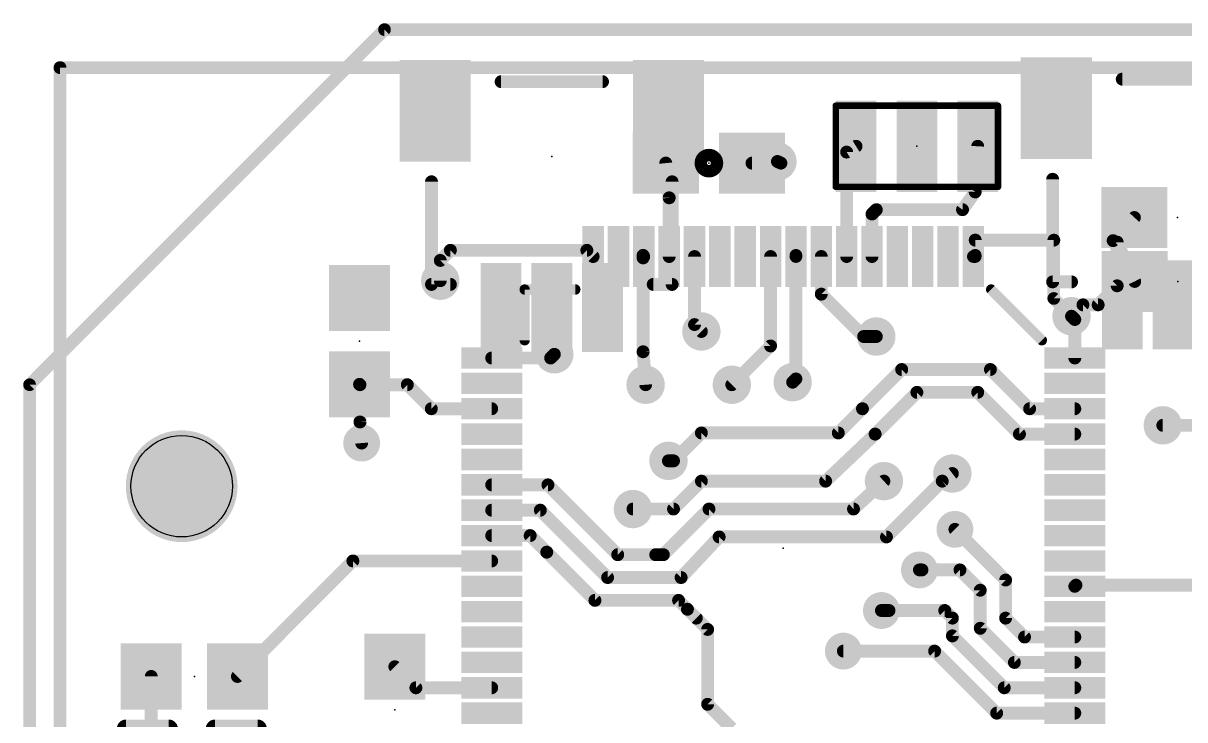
# Model space of a CAD drawing. Extents: x -0.1 to 36.1, y -10.7 to 53.1.
# Drawn here: x -0.13 to 22.78, y 39.4 to 53.13 of the extents above; entities that cross this region are included whole.
import ezdxf

# ---------------------------------------------------------------- set-up
doc = ezdxf.new("R2010")
doc.units = 0
for name, color, linetype in [('1', 12, 'CONTINUOUS'), ('18', 110, 'CONTINUOUS'), ('20', 53, 'CONTINUOUS'), ('21', 253, 'CONTINUOUS'), ('22', 253, 'CONTINUOUS'), ('23', 53, 'CONTINUOUS'), ('24', 53, 'CONTINUOUS'), ('29', 253, 'CONTINUOUS'), ('30', 253, 'CONTINUOUS')]:
    doc.layers.add(name, color=color, linetype=linetype)

# ---------------------------------------------------------------- blocks, each defined once
blk = doc.blocks.new('RECT')
blk.add_solid([(-0.5, -0.5), (0.5, -0.5), (-0.5, 0.5), (0.5, 0.5)])
blk = doc.blocks.new('RECT192512X192512R30')
at = {"const_width": 0.1805}
blk.add_lwpolyline([(0.5114, -0.4211), (0.5114, 0.4211, 0.4142), (0.4211, 0.5114), (-0.4211, 0.5114, 0.4142), (-0.5114, 0.4211), (-0.5114, -0.4211, 0.4142), (-0.4211, -0.5114), (0.4211, -0.5114, 0.4142)], format="xyb", close=True, dxfattribs=at)
blk.add_solid([(-0.4465, -0.4465), (0.4465, -0.4465), (-0.4465, 0.4465), (0.4465, 0.4465)])
blk = doc.blocks.new('ROUNDV')
at = {"const_width": 0.5}
blk.add_lwpolyline([(0, -0.25, 1), (0, 0.25, 1), (0, -0.25)], format="xyb", dxfattribs=at)

msp = doc.modelspace()

# ---------------------------------------------------------------- linework, layer by layer
at = {"layer": '1'}
for points, const_width in [([(0.6, 52.25), (0.6, 17.2)], 0.254), ([(35.3, 52.25), (0.6, 52.25)], 0.254), ([(16.1144, 50.5856), (16.3, 50.7)], 0.254), ([(16.1144, 48.5268), (16.1144, 50.5856)], 0.254), ([(18.65, 49.8), (18.7, 50.7)], 0.254), ([(12.6144, 49.6844), (12.548, 50.368)], 0.254), ([(14.248, 50.368), (14.818, 50.368)], 0.254), ([(14.818, 50.368), (14.75, 50.4)], 0.254), ([(12.6144, 48.5268), (12.6144, 49.6844)], 0.254), ([(18.4, 49.45), (18.65, 49.8)], 0.254), ([(16.6144, 49.3644), (16.7, 49.45)], 0.254), ([(16.6144, 48.5268), (16.6144, 49.3644)], 0.254), ([(16.7, 49.45), (18.4, 49.45)], 0.254), ([(21.79, 49.296), (21.37, 48.84)], 0.254), ([(20.2, 48.85), (18.65, 48.85)], 0.254), ([(18.65, 48.85), (18.65, 48.55)], 0.254), ([(20.2, 48.85), (20.2, 47.7)], 0.25), ([(21.37, 48.84), (21.796, 48.036)], 0.254), ([(21.45, 47.95), (21.45, 48.81)], 0.254), ([(21.45, 48.81), (21.796, 48.036)], 0.254), ([(8.1, 48.45), (8.3, 48.65)], 0.254), ([(8.1, 48.05), (8.1, 48.45)], 0.254), ([(8.3, 48.65), (10.9912, 48.65)], 0.254), ([(10.9912, 48.65), (11.1144, 48.5268)], 0.254), ([(12.1, 48.55), (12.1, 48.5)], 0.254), ([(12.1, 48.5), (12.1, 46.65)], 0.254), ([(12.1144, 48.5268), (12.1, 48.5268)], 0.25), ([(12.1, 48.5268), (12.1, 48.5)], 0.25), ([(13.1144, 47.1856), (13.1144, 48.5268)], 0.254), ([(14.6144, 46.7644), (14.6144, 48.5268)], 0.254), ([(15.1144, 46.1144), (15.1144, 48.5268)], 0.254), ([(15.1144, 48.55), (15.1144, 48.5268)], 0.25), ([(15.6144, 48.5268), (15.6144, 47.7856)], 0.254), ([(18.6144, 48.5268), (18.65, 48.5268)], 0.25), ([(18.65, 48.5268), (18.65, 48.55)], 0.25), ([(16.45, 46.95), (15.6144, 47.7856)], 0.254), ([(21.075, 47.575), (21.45, 47.95)], 0.254), ([(20.2, 47.7), (20.55, 47.35)], 0.25), ([(20.775, 47.575), (20.55, 47.35)], 0.254), ([(20.775, 47.575), (21.075, 47.575)], 0.254), ([(20.6144, 47.2856), (20.55, 47.35)], 0.254), ([(13.25, 47.05), (13.1144, 47.1856)], 0.254), ([(20.6144, 46.5268), (20.6144, 47.2856)], 0.254), ([(16.7, 46.95), (16.45, 46.95)], 0.254), ([(12.1, 46.65), (12.15, 46)], 0.254), ([(13.85, 46), (14.6144, 46.7644)], 0.254), ([(9.1144, 46.5268), (10.2768, 46.5268)], 0.254), ([(10.2768, 46.5268), (10.35, 46.6)], 0.254), ([(17.2, 46.3), (16.4268, 45.5268)], 0.254), ([(18.95, 46.3), (17.2, 46.3)], 0.254), ([(19.7232, 45.5268), (18.95, 46.3)], 0.254), ([(6.516, 46), (6.508, 46.008)], 0.254), ([(7.45, 46), (6.516, 46)], 0.254), ([(6.516, 46), (6.516, 45.266)], 0.254), ([(7.9232, 45.5268), (7.45, 46)], 0.254), ([(15.05, 46.05), (15.1144, 46.1144)], 0.254), ([(17.5, 45.85), (16.6768, 45.0268)], 0.254), ([(18.7, 45.85), (17.5, 45.85)], 0.254), ([(19.5232, 45.0268), (18.7, 45.85)], 0.254), ([(9.1144, 45.5268), (7.9232, 45.5268)], 0.254), ([(15.95, 45.05), (16.4268, 45.5268)], 0.254), ([(20.6144, 45.5268), (19.7232, 45.5268)], 0.254), ([(6.516, 45.266), (6.55, 44.85)], 0.254), ([(12.7, 44.5), (13.25, 45.05)], 0.254), ([(13.25, 45.05), (15.95, 45.05)], 0.254), ([(16.6768, 45.0268), (15.7, 44.1)], 0.254), ([(20.6144, 45.0268), (19.5232, 45.0268)], 0.254), ([(22.35, 45.2), (23.55, 45.2)], 0.254), ([(12.6, 44.5), (12.7, 44.5)], 0.254), ([(12.7, 43.55), (13.25, 44.1)], 0.254), ([(15.7, 44.1), (13.25, 44.1)], 0.254), ([(16.25, 43.55), (16.85, 44.1)], 0.254), ([(16.9, 43), (18, 44.1)], 0.254), ([(18, 44.1), (18.2, 44.25)], 0.254), ([(9.1144, 44.0268), (10.2232, 44.0268)], 0.254), ([(10.2232, 44.0268), (11.6, 42.65)], 0.254), ([(9.1144, 43.5268), (10.0732, 43.5268)], 0.254), ([(10.0732, 43.5268), (11.4, 42.2)], 0.254), ([(11.9, 43.55), (12.7, 43.55)], 0.254), ([(12.5, 42.65), (13.4, 43.55)], 0.254), ([(13.4, 43.55), (16.25, 43.55)], 0.254), ([(9.1144, 43.0268), (9.8732, 43.0268)], 0.254), ([(9.8732, 43.0268), (10.2, 42.7)], 0.254), ([(12.85, 42.2), (13.6, 43)], 0.254), ([(13.6, 43), (16.9, 43)], 0.254), ([(19.25, 42.15), (18.25, 43.15)], 0.254), ([(6.3768, 42.5268), (4.1, 40.25)], 0.254), ([(9.1144, 42.5268), (6.3768, 42.5268)], 0.254), ([(10.2, 42.7), (11.15, 41.75)], 0.254), ([(11.6, 42.65), (12.35, 42.65)], 0.254), ([(12.35, 42.65), (12.5, 42.65)], 0.254), ([(17.6, 42.35), (17.55, 42.35)], 0.254), ([(18.35, 42.35), (17.6, 42.35)], 0.254), ([(18.75, 41.95), (18.35, 42.35)], 0.254), ([(11.4, 42.2), (12.85, 42.2)], 0.254), ([(19.25, 41.4), (19.25, 42.15)], 0.254), ([(20.6376, 42.05), (20.6144, 42.0268)], 0.254), ([(23.7, 42.05), (20.6376, 42.05)], 0.254), ([(18.75, 41.2), (18.75, 41.95)], 0.254), ([(11.15, 41.75), (12.8, 41.75)], 0.254), ([(12.8, 41.75), (12.975, 41.575)], 0.254), ([(12.975, 41.575), (13.15, 41.4)], 0.254), ([(13.3729, 41.1771), (12.975, 41.575)], 0.254), ([(16.95, 41.55), (16.8, 41.55)], 0.254), ([(18.05, 41.55), (16.95, 41.55)], 0.254), ([(18.2, 41.4), (18.05, 41.55)], 0.254), ([(18.2, 41.05), (18.2, 41.4)], 0.254), ([(19.6232, 41.0268), (19.25, 41.4)], 0.254), ([(13.3729, 39.7018), (13.3729, 41.1771)], 0.254), ([(19.4232, 40.5268), (18.75, 41.2)], 0.254), ([(19.2232, 40.0268), (18.2, 41.05)], 0.254), ([(20.6144, 41.0268), (19.6232, 41.0268)], 0.254), ([(17.85, 40.75), (16.05, 40.75)], 0.254), ([(19.0732, 39.5268), (17.85, 40.75)], 0.254), ([(7.6192, 40.0268), (7.204, 40.442)], 0.254), ([(20.6144, 40.5268), (19.4232, 40.5268)], 0.254), ([(2.4, 40.25), (2.4, 38.877)], 0.254), ([(9.1144, 40.0268), (7.6192, 40.0268)], 0.254), ([(20.6144, 40.0268), (19.2232, 40.0268)], 0.254), ([(13.85, 39.2247), (13.3729, 39.7018)], 0.254), ([(20.6144, 39.5268), (19.0732, 39.5268)], 0.254)]:
    msp.add_lwpolyline(points, dxfattribs=dict(at, const_width=const_width))
for points, const_width in [([(0.6635, 52.25, 1), (0.5365, 52.25)], 0.127), ([(0.6, 52.3135, 1), (0.6, 52.1865)], 0.127), ([(16.1779, 50.5856, 1), (16.0509, 50.5856)], 0.127), ([(16.0811, 50.6397, 1), (16.1477, 50.5315)], 0.127), ([(16.3333, 50.6459, 1), (16.2667, 50.7541)], 0.127), ([(18.7634, 50.6965, 1), (18.6366, 50.7035)], 0.127), ([(12.6112, 50.3741, 1), (12.4848, 50.3619)], 0.127), ([(14.248, 50.4315, 1), (14.248, 50.3045)], 0.127), ([(14.777, 50.4575, 1), (14.723, 50.3425)], 0.127), ([(14.791, 50.3105, 1), (14.845, 50.4255)], 0.127), ([(14.818, 50.3045, 1), (14.818, 50.4315)], 0.127), ([(12.6779, 49.6844, 1), (12.5509, 49.6844)], 0.127), ([(12.5512, 49.6783, 1), (12.6776, 49.6905)], 0.127), ([(18.5866, 49.8035, 1), (18.7134, 49.7965)], 0.127), ([(18.7017, 49.7631, 1), (18.5983, 49.8369)], 0.127), ([(16.6779, 49.3644, 1), (16.5509, 49.3644)], 0.127), ([(16.7, 49.5135, 1), (16.7, 49.3865)], 0.127), ([(16.7449, 49.4051, 1), (16.6551, 49.4949)], 0.127), ([(18.3483, 49.4869, 1), (18.4517, 49.4131)], 0.127), ([(18.4, 49.3865, 1), (18.4, 49.5135)], 0.127), ([(16.5695, 49.4093, 1), (16.6593, 49.3195)], 0.127), ([(21.8367, 49.253, 1), (21.7433, 49.339)], 0.127), ([(18.65, 48.9135, 1), (18.65, 48.7865)], 0.127), ([(18.7135, 48.85, 1), (18.5865, 48.85)], 0.127), ([(20.2625, 48.85, 1), (20.1375, 48.85)], 0.125), ([(20.2, 48.7865, 1), (20.2, 48.9135)], 0.127), ([(21.4261, 48.8697, 1), (21.3139, 48.8103)], 0.127), ([(21.3233, 48.883, 1), (21.4167, 48.797)], 0.127), ([(21.5135, 48.81, 1), (21.3865, 48.81)], 0.127), ([(21.508, 48.8359, 1), (21.392, 48.7841)], 0.127), ([(8.1635, 48.45, 1), (8.0365, 48.45)], 0.127), ([(8.3, 48.7135, 1), (8.3, 48.5865)], 0.127), ([(8.3449, 48.6051, 1), (8.2551, 48.6949)], 0.127), ([(11.0361, 48.6949, 1), (10.9463, 48.6051)], 0.127), ([(10.9912, 48.5865, 1), (10.9912, 48.7135)], 0.127), ([(11.0695, 48.4819, 1), (11.1593, 48.5717)], 0.127), ([(12.1635, 48.55, 1), (12.0365, 48.55)], 0.127), ([(12.1635, 48.5, 1), (12.0365, 48.5)], 0.127), ([(12.1, 48.5893, 1), (12.1, 48.4643)], 0.125), ([(12.1625, 48.5268, 1), (12.0375, 48.5268)], 0.125), ([(12.1144, 48.4643, 1), (12.1144, 48.5893)], 0.125), ([(12.5509, 48.5268, 1), (12.6779, 48.5268)], 0.127), ([(13.1779, 48.5268, 1), (13.0509, 48.5268)], 0.127), ([(14.6779, 48.5268, 1), (14.5509, 48.5268)], 0.127), ([(15.1779, 48.5268, 1), (15.0509, 48.5268)], 0.127), ([(15.1769, 48.55, 1), (15.0519, 48.55)], 0.125), ([(15.0519, 48.5268, 1), (15.1769, 48.5268)], 0.125), ([(15.6779, 48.5268, 1), (15.5509, 48.5268)], 0.127), ([(16.0509, 48.5268, 1), (16.1779, 48.5268)], 0.127), ([(16.5509, 48.5268, 1), (16.6779, 48.5268)], 0.127), ([(18.6144, 48.5893, 1), (18.6144, 48.4643)], 0.125), ([(18.5865, 48.55, 1), (18.7135, 48.55)], 0.127), ([(18.7125, 48.55, 1), (18.5875, 48.55)], 0.125), ([(18.5875, 48.5268, 1), (18.7125, 48.5268)], 0.125), ([(18.65, 48.4643, 1), (18.65, 48.5893)], 0.125), ([(8.0551, 48.4949, 1), (8.1449, 48.4051)], 0.127), ([(12.0365, 48.5, 1), (12.1635, 48.5)], 0.127), ([(12.0375, 48.5, 1), (12.1625, 48.5)], 0.125), ([(8.0365, 48.05, 1), (8.1635, 48.05)], 0.127), ([(21.738, 48.0101, 1), (21.854, 48.0619)], 0.127), ([(21.7399, 48.0063, 1), (21.8521, 48.0657)], 0.127), ([(15.6593, 47.8305, 1), (15.5695, 47.7407)], 0.127), ([(21.3865, 47.95, 1), (21.5135, 47.95)], 0.127), ([(21.4949, 47.9051, 1), (21.4051, 47.9949)], 0.127), ([(15.5509, 47.7856, 1), (15.6779, 47.7856)], 0.127), ([(20.2442, 47.7442, 1), (20.1558, 47.6558)], 0.125), ([(20.1375, 47.7, 1), (20.2625, 47.7)], 0.125), ([(20.775, 47.6385, 1), (20.775, 47.5115)], 0.127), ([(20.8199, 47.5301, 1), (20.7301, 47.6199)], 0.127), ([(21.0301, 47.6199, 1), (21.1199, 47.5301)], 0.127), ([(21.075, 47.5115, 1), (21.075, 47.6385)], 0.127), ([(20.5949, 47.3949, 1), (20.5051, 47.3051)], 0.127), ([(20.5051, 47.3949, 1), (20.5949, 47.3051)], 0.127), ([(20.5058, 47.3058, 1), (20.5942, 47.3942)], 0.125), ([(13.1593, 47.2305, 1), (13.0695, 47.1407)], 0.127), ([(13.0509, 47.1856, 1), (13.1779, 47.1856)], 0.127), ([(20.6779, 47.2856, 1), (20.5509, 47.2856)], 0.127), ([(20.5695, 47.2407, 1), (20.6593, 47.3305)], 0.127), ([(13.2051, 47.0051, 1), (13.2949, 47.0949)], 0.127), ([(16.45, 47.0135, 1), (16.45, 46.8865)], 0.127), ([(16.4051, 46.9051, 1), (16.4949, 46.9949)], 0.127), ([(16.7, 46.8865, 1), (16.7, 47.0135)], 0.127), ([(12.1633, 46.6549, 1), (12.0367, 46.6451)], 0.127), ([(14.5509, 46.7644, 1), (14.6779, 46.7644)], 0.127), ([(14.6593, 46.7195, 1), (14.5695, 46.8093)], 0.127), ([(9.1144, 46.5903, 1), (9.1144, 46.4633)], 0.127), ([(10.2319, 46.5717, 1), (10.3217, 46.4819)], 0.127), ([(10.2768, 46.4633, 1), (10.2768, 46.5903)], 0.127), ([(10.3949, 46.5551, 1), (10.3051, 46.6449)], 0.127), ([(12.0365, 46.65, 1), (12.1635, 46.65)], 0.127), ([(20.5509, 46.5268, 1), (20.6779, 46.5268)], 0.127), ([(17.2, 46.3635, 1), (17.2, 46.2365)], 0.127), ([(17.2449, 46.2551, 1), (17.1551, 46.3449)], 0.127), ([(18.9949, 46.3449, 1), (18.9051, 46.2551)], 0.127), ([(18.95, 46.2365, 1), (18.95, 46.3635)], 0.127), ([(6.5529, 46.0529, 1), (6.4631, 45.9631)], 0.127), ([(6.516, 46.0635, 1), (6.516, 45.9365)], 0.127), ([(6.5795, 46, 1), (6.4525, 46)], 0.127), ([(6.4711, 45.9551, 1), (6.5609, 46.0449)], 0.127), ([(7.4949, 46.0449, 1), (7.4051, 45.9551)], 0.127), ([(7.45, 45.9365, 1), (7.45, 46.0635)], 0.127), ([(12.0867, 45.9951, 1), (12.2133, 46.0049)], 0.127), ([(13.8051, 46.0449, 1), (13.8949, 45.9551)], 0.127), ([(15.0051, 46.0949, 1), (15.0949, 46.0051)], 0.127), ([(15.0509, 46.1144, 1), (15.1779, 46.1144)], 0.127), ([(15.1593, 46.0695, 1), (15.0695, 46.1593)], 0.127), ([(17.5, 45.9135, 1), (17.5, 45.7865)], 0.127), ([(17.5449, 45.8051, 1), (17.4551, 45.8949)], 0.127), ([(18.7449, 45.8949, 1), (18.6551, 45.8051)], 0.127), ([(18.7, 45.7865, 1), (18.7, 45.9135)], 0.127), ([(7.9232, 45.5903, 1), (7.9232, 45.4633)], 0.127), ([(7.8783, 45.4819, 1), (7.9681, 45.5717)], 0.127), ([(9.1144, 45.4633, 1), (9.1144, 45.5903)], 0.127), ([(16.3819, 45.5717, 1), (16.4717, 45.4819)], 0.127), ([(16.4717, 45.4819, 1), (16.3819, 45.5717)], 0.127), ([(19.7232, 45.5903, 1), (19.7232, 45.4633)], 0.127), ([(19.6783, 45.4819, 1), (19.7681, 45.5717)], 0.127), ([(20.6144, 45.4633, 1), (20.6144, 45.5903)], 0.127), ([(6.5793, 45.2712, 1), (6.4527, 45.2608)], 0.127), ([(6.4525, 45.266, 1), (6.5795, 45.266)], 0.127), ([(13.25, 45.1135, 1), (13.25, 44.9865)], 0.127), ([(13.2949, 45.0051, 1), (13.2051, 45.0949)], 0.127), ([(15.9051, 45.0949, 1), (15.9949, 45.0051)], 0.127), ([(15.95, 44.9865, 1), (15.95, 45.1135)], 0.127), ([(16.6319, 45.0717, 1), (16.7217, 44.9819)], 0.127), ([(16.7205, 44.9807, 1), (16.6331, 45.0729)], 0.127), ([(19.5232, 45.0903, 1), (19.5232, 44.9633)], 0.127), ([(19.4783, 44.9819, 1), (19.5681, 45.0717)], 0.127), ([(20.6144, 44.9633, 1), (20.6144, 45.0903)], 0.127), ([(22.35, 45.2635, 1), (22.35, 45.1365)], 0.127), ([(6.4867, 44.8448, 1), (6.6133, 44.8552)], 0.127), ([(12.6, 44.5635, 1), (12.6, 44.4365)], 0.127), ([(12.6551, 44.5449, 1), (12.7449, 44.4551)], 0.127), ([(12.7, 44.4365, 1), (12.7, 44.5635)], 0.127), ([(13.25, 44.1635, 1), (13.25, 44.0365)], 0.127), ([(13.2949, 44.0551, 1), (13.2051, 44.1449)], 0.127), ([(15.7, 44.0365, 1), (15.7, 44.1635)], 0.127), ([(16.8929, 44.0532, 1), (16.8071, 44.1468)], 0.127), ([(17.9619, 44.1508, 1), (18.0381, 44.0492)], 0.127), ([(18.0449, 44.0551, 1), (17.9551, 44.1449)], 0.127), ([(18.2381, 44.1992, 1), (18.1619, 44.3008)], 0.127), ([(9.1144, 44.0903, 1), (9.1144, 43.9633)], 0.127), ([(10.2681, 44.0717, 1), (10.1783, 43.9819)], 0.127), ([(10.2232, 43.9633, 1), (10.2232, 44.0903)], 0.127), ([(15.6563, 44.1461, 1), (15.7437, 44.0539)], 0.127), ([(9.1144, 43.5903, 1), (9.1144, 43.4633)], 0.127), ([(10.1181, 43.5717, 1), (10.0283, 43.4819)], 0.127), ([(10.0732, 43.4633, 1), (10.0732, 43.5903)], 0.127), ([(11.9, 43.6135, 1), (11.9, 43.4865)], 0.127), ([(12.6551, 43.5949, 1), (12.7449, 43.5051)], 0.127), ([(12.7, 43.4865, 1), (12.7, 43.6135)], 0.127), ([(13.4, 43.6135, 1), (13.4, 43.4865)], 0.127), ([(13.4449, 43.5051, 1), (13.3551, 43.5949)], 0.127), ([(16.2071, 43.5968, 1), (16.2929, 43.5032)], 0.127), ([(16.25, 43.4865, 1), (16.25, 43.6135)], 0.127), ([(9.1144, 43.0903, 1), (9.1144, 42.9633)], 0.127), ([(9.9181, 43.0717, 1), (9.8283, 42.9819)], 0.127), ([(9.8732, 42.9633, 1), (9.8732, 43.0903)], 0.127), ([(13.6, 43.0635, 1), (13.6, 42.9365)], 0.127), ([(13.6463, 42.9566, 1), (13.5537, 43.0434)], 0.127), ([(16.8551, 43.0449, 1), (16.9449, 42.9551)], 0.127), ([(16.9, 42.9365, 1), (16.9, 43.0635)], 0.127), ([(18.2949, 43.1949, 1), (18.2051, 43.1051)], 0.127), ([(6.3768, 42.5903, 1), (6.3768, 42.4633)], 0.127), ([(6.4217, 42.4819, 1), (6.3319, 42.5717)], 0.127), ([(9.1144, 42.4633, 1), (9.1144, 42.5903)], 0.127), ([(10.2449, 42.7449, 1), (10.1551, 42.6551)], 0.127), ([(10.1551, 42.6551, 1), (10.2449, 42.7449)], 0.127), ([(11.6, 42.7135, 1), (11.6, 42.5865)], 0.127), ([(11.5551, 42.6051, 1), (11.6449, 42.6949)], 0.127), ([(12.35, 42.7135, 1), (12.35, 42.5865)], 0.127), ([(12.35, 42.5865, 1), (12.35, 42.7135)], 0.127), ([(12.4551, 42.6949, 1), (12.5449, 42.6051)], 0.127), ([(12.5, 42.5865, 1), (12.5, 42.7135)], 0.127), ([(17.55, 42.4135, 1), (17.55, 42.2865)], 0.127), ([(17.6, 42.4135, 1), (17.6, 42.2865)], 0.127), ([(17.6, 42.2865, 1), (17.6, 42.4135)], 0.127), ([(18.3949, 42.3949, 1), (18.3051, 42.3051)], 0.127), ([(18.35, 42.2865, 1), (18.35, 42.4135)], 0.127), ([(11.4, 42.2635, 1), (11.4, 42.1365)], 0.127), ([(11.3551, 42.1551, 1), (11.4449, 42.2449)], 0.127), ([(12.8037, 42.2434, 1), (12.8963, 42.1566)], 0.127), ([(12.85, 42.1365, 1), (12.85, 42.2635)], 0.127), ([(19.3135, 42.15, 1), (19.1865, 42.15)], 0.127), ([(19.2051, 42.1051, 1), (19.2949, 42.1949)], 0.127), ([(20.6376, 42.1135, 1), (20.6376, 41.9865)], 0.127), ([(20.6825, 42.0051, 1), (20.5927, 42.0949)], 0.127), ([(18.8135, 41.95, 1), (18.6865, 41.95)], 0.127), ([(18.7051, 41.9051, 1), (18.7949, 41.9949)], 0.127), ([(20.5695, 42.0717, 1), (20.6593, 41.9819)], 0.127), ([(11.15, 41.8135, 1), (11.15, 41.6865)], 0.127), ([(11.1051, 41.7051, 1), (11.1949, 41.7949)], 0.127), ([(12.8449, 41.7949, 1), (12.7551, 41.7051)], 0.127), ([(12.8, 41.6865, 1), (12.8, 41.8135)], 0.127), ([(13.0199, 41.6199, 1), (12.9301, 41.5301)], 0.127), ([(13.0199, 41.6199, 1), (12.9301, 41.5301)], 0.127), ([(12.9301, 41.5301, 1), (13.0199, 41.6199)], 0.127), ([(13.1051, 41.3551, 1), (13.1949, 41.4449)], 0.127), ([(16.8, 41.6135, 1), (16.8, 41.4865)], 0.127), ([(16.95, 41.6135, 1), (16.95, 41.4865)], 0.127), ([(16.95, 41.4865, 1), (16.95, 41.6135)], 0.127), ([(18.0949, 41.5949, 1), (18.0051, 41.5051)], 0.127), ([(18.05, 41.4865, 1), (18.05, 41.6135)], 0.127), ([(18.2635, 41.4, 1), (18.1365, 41.4)], 0.127), ([(18.1551, 41.3551, 1), (18.2449, 41.4449)], 0.127), ([(19.2949, 41.4449, 1), (19.2051, 41.3551)], 0.127), ([(13.4364, 41.1771, 1), (13.3094, 41.1771)], 0.127), ([(13.328, 41.1322, 1), (13.4178, 41.222)], 0.127), ([(18.7949, 41.2449, 1), (18.7051, 41.1551)], 0.127), ([(18.6865, 41.2, 1), (18.8135, 41.2)], 0.127), ([(19.1865, 41.4, 1), (19.3135, 41.4)], 0.127), ([(18.2449, 41.0949, 1), (18.1551, 41.0051)], 0.127), ([(18.1365, 41.05, 1), (18.2635, 41.05)], 0.127), ([(19.6232, 41.0903, 1), (19.6232, 40.9633)], 0.127), ([(19.5783, 40.9819, 1), (19.6681, 41.0717)], 0.127), ([(20.6144, 40.9633, 1), (20.6144, 41.0903)], 0.127), ([(16.05, 40.8135, 1), (16.05, 40.6865)], 0.127), ([(17.8949, 40.7949, 1), (17.8051, 40.7051)], 0.127), ([(17.85, 40.6865, 1), (17.85, 40.8135)], 0.127), ([(7.2489, 40.4869, 1), (7.1591, 40.3971)], 0.127), ([(19.4232, 40.5903, 1), (19.4232, 40.4633)], 0.127), ([(19.3783, 40.4819, 1), (19.4681, 40.5717)], 0.127), ([(20.6144, 40.4633, 1), (20.6144, 40.5903)], 0.127), ([(2.4635, 40.25, 1), (2.3365, 40.25)], 0.127), ([(4.0551, 40.2949, 1), (4.1449, 40.2051)], 0.127), ([(7.6192, 40.0903, 1), (7.6192, 39.9633)], 0.127), ([(7.5743, 39.9819, 1), (7.6641, 40.0717)], 0.127), ([(9.1144, 39.9633, 1), (9.1144, 40.0903)], 0.127), ([(19.2232, 40.0903, 1), (19.2232, 39.9633)], 0.127), ([(19.1783, 39.9819, 1), (19.2681, 40.0717)], 0.127), ([(20.6144, 39.9633, 1), (20.6144, 40.0903)], 0.127), ([(13.4178, 39.7467, 1), (13.328, 39.6569)], 0.127), ([(13.3094, 39.7018, 1), (13.4364, 39.7018)], 0.127), ([(19.0732, 39.5903, 1), (19.0732, 39.4633)], 0.127), ([(19.0283, 39.4819, 1), (19.1181, 39.5717)], 0.127), ([(20.6144, 39.4633, 1), (20.6144, 39.5903)], 0.127)]:
    msp.add_lwpolyline(points, format="xyb", dxfattribs=dict(at, const_width=const_width))
at = {"layer": '20', "const_width": 0.25}
for points in [[(0, 46), (7, 53)], [(7, 53), (29, 53)], [(0, -4), (0, 46)]]:
    msp.add_lwpolyline(points, dxfattribs=at)
at = {"layer": '20', "const_width": 0.125}
for points in [[(7, 53.0625, 1), (7, 52.9375)], [(7.0442, 52.9558, 1), (6.9558, 53.0442)], [(0.0625, 46, 1), (-0.0625, 46)], [(-0.0442, 46.0442, 1), (0.0442, 45.9558)]]:
    msp.add_lwpolyline(points, format="xyb", dxfattribs=at)
at = {"layer": '20'}
msp.add_circle((3, 44), 1, dxfattribs=at)
at = {"layer": '21'}
for points, const_width in [([(15.9318, 51.5, 1), (15.8682, 51.5)], 0.0635), ([(15.9, 51.5318, 1), (15.9, 51.4682)], 0.0635), ([(19.1318, 51.5, 1), (19.0683, 51.5)], 0.0635), ([(19.1, 51.4682, 1), (19.1, 51.5318)], 0.0635), ([(13.398, 50.1495, 1), (13.398, 50.5865, 1), (13.398, 50.1495)], 0.127), ([(13.398, 50.241, 1), (13.398, 50.495, 1), (13.398, 50.241)], 0.127), ([(13.398, 50.3426, 1), (13.398, 50.3934, 1), (13.398, 50.3426)], 0.127), ([(15.9, 49.9318, 1), (15.9, 49.8683)], 0.0635), ([(19.1, 49.8683, 1), (19.1, 49.9318)], 0.0635), ([(15.8682, 49.9, 1), (15.9318, 49.9)], 0.0635), ([(19.0683, 49.9, 1), (19.1318, 49.9)], 0.0635), ([(9.7644, 47.9276, 1), (9.7644, 47.826)], 0.1016), ([(9.8152, 47.8768, 1), (9.7136, 47.8768)], 0.1016), ([(10.7644, 47.826, 1), (10.7644, 47.9276)], 0.1016), ([(19.0003, 47.9127, 1), (18.9285, 47.8409)], 0.1016), ([(19.9285, 46.8409, 1), (20.0003, 46.9127)], 0.1016), ([(9.7136, 46.8768, 1), (9.8152, 46.8768)], 0.1016)]:
    msp.add_lwpolyline(points, format="xyb", dxfattribs=dict(at, const_width=const_width))
for points, const_width in [([(19.1, 51.5), (15.9, 51.5)], 0.127), ([(15.9, 51.5), (15.9, 49.9)], 0.127), ([(19.1, 49.9), (19.1, 51.5)], 0.127), ([(15.9, 49.9), (19.1, 49.9)], 0.127), ([(10.7644, 47.8768), (9.7644, 47.8768)], 0.2032), ([(9.7644, 47.8768), (9.7644, 46.8768)], 0.2032), ([(19.9644, 46.8768), (18.9644, 47.8768)], 0.2032)]:
    msp.add_lwpolyline(points, dxfattribs=dict(at, const_width=const_width))
at = {"layer": '22', "const_width": 0.254}
for points in [[(9.3, 51.973), (11.3, 51.973)], [(21.55, 52.023), (26.55, 52.023)], [(20.177, 50.05), (20.177, 48.027)], [(7.927, 50), (7.927, 47.977)], [(12.673, 50), (12.673, 47.977)], [(20.177, 48.027), (20.55, 48.027)], [(7.927, 47.977), (8.3, 47.977)], [(12.673, 47.977), (12.3, 47.977)]]:
    msp.add_lwpolyline(points, dxfattribs=at)
at = {"layer": '22', "const_width": 0.127}
for points in [[(9.3, 52.0365, 1), (9.3, 51.9095)], [(11.3, 51.9095, 1), (11.3, 52.0365)], [(21.55, 52.0865, 1), (21.55, 51.9595)], [(20.2405, 50.05, 1), (20.1135, 50.05)], [(7.9905, 50, 1), (7.8635, 50)], [(12.7365, 50, 1), (12.6095, 50)], [(20.177, 48.0905, 1), (20.177, 47.9635)], [(20.55, 47.9635, 1), (20.55, 48.0905)], [(7.927, 48.0405, 1), (7.927, 47.9135)], [(7.8635, 47.977, 1), (7.9905, 47.977)], [(8.3, 47.9135, 1), (8.3, 48.0405)], [(12.3, 48.0405, 1), (12.3, 47.9135)], [(12.6095, 47.977, 1), (12.7365, 47.977)], [(12.673, 47.9135, 1), (12.673, 48.0405)], [(20.1135, 48.027, 1), (20.2405, 48.027)]]:
    msp.add_lwpolyline(points, format="xyb", dxfattribs=at)
at = {"layer": '23'}
for p in [(17.5, 50.7), (13.398, 50.368), (22.64, 49.296), (22.646, 48.036), (6.508, 46.858), (14.8644, 42.7768), (3.25, 40.25), (7.204, 39.592)]:
    msp.add_point(p, dxfattribs=at)
at = {"layer": '24'}
msp.add_point((10.3, 50.5), dxfattribs=at)
at = {"layer": '29', "const_width": 1.1016}
msp.add_lwpolyline([(3, 43.4492, 1), (3, 44.5508, 1), (3, 43.4492)], format="xyb", dxfattribs=at)
at = {"layer": '30', "const_width": 1.1016}
msp.add_lwpolyline([(3, 43.4492, 1), (3, 44.5508, 1), (3, 43.4492)], format="xyb", dxfattribs=at)

# ---------------------------------------------------------------- block references
at = {"layer": '1', "xscale": 1.6, "yscale": 0.6, "rotation": 270}
for p in [(16.3, 50.7), (17.5, 50.7), (18.7, 50.7)]:
    msp.add_blockref('RECT', p, dxfattribs=at)
at = {"layer": '1'}
for p, xscale, rotation in [((12.548, 50.368), 1.1, 180), ((14.248, 50.368), 1.1, 180), ((11.1144, 48.5268), 0.22, 180), ((11.6144, 48.5268), 0.22, 180), ((12.1144, 48.5268), 0.22, 180), ((12.6144, 48.5268), 0.22, 180), ((13.1144, 48.5268), 0.22, 180), ((13.6144, 48.5268), 0.22, 180), ((14.1144, 48.5268), 0.22, 180), ((14.6144, 48.5268), 0.22, 180), ((15.1144, 48.5268), 0.22, 180), ((15.6144, 48.5268), 0.22, 180), ((16.1144, 48.5268), 0.22, 180), ((16.6144, 48.5268), 0.22, 180), ((17.1144, 48.5268), 0.22, 180), ((17.6144, 48.5268), 0.22, 180), ((18.1144, 48.5268), 0.22, 180), ((18.6144, 48.5268), 0.22, 180), ((6.508, 47.708), 1.1, 90), ((6.508, 46.008), 1.1, 90), ((9.1144, 46.5268), 0.22, 270), ((20.6144, 46.5268), 0.22, 90), ((9.1144, 46.0268), 0.22, 270), ((20.6144, 46.0268), 0.22, 90), ((9.1144, 45.5268), 0.22, 270), ((20.6144, 45.5268), 0.22, 90), ((9.1144, 45.0268), 0.22, 270), ((20.6144, 45.0268), 0.22, 90), ((9.1144, 44.5268), 0.22, 270), ((20.6144, 44.5268), 0.22, 90), ((9.1144, 44.0268), 0.22, 270), ((20.6144, 44.0268), 0.22, 90), ((9.1144, 43.5268), 0.22, 270), ((20.6144, 43.5268), 0.22, 90), ((9.1144, 43.0268), 0.22, 270), ((20.6144, 43.0268), 0.22, 90), ((9.1144, 42.5268), 0.22, 270), ((20.6144, 42.5268), 0.22, 90), ((9.1144, 42.0268), 0.22, 270), ((20.6144, 42.0268), 0.22, 90), ((9.1144, 41.5268), 0.22, 270), ((20.6144, 41.5268), 0.22, 90), ((9.1144, 41.0268), 0.22, 270), ((20.6144, 41.0268), 0.22, 90), ((7.204, 40.442), 1.1, 90), ((9.1144, 40.5268), 0.22, 270), ((20.6144, 40.5268), 0.22, 90), ((9.1144, 40.0268), 0.22, 270), ((20.6144, 40.0268), 0.22, 90), ((9.1144, 39.5268), 0.22, 270), ((20.6144, 39.5268), 0.22, 90)]:
    msp.add_blockref('RECT', p, dxfattribs=dict(at, xscale=xscale, rotation=rotation))
at = {"layer": '1', "xscale": 1.1}
for p in [(21.79, 49.296), (21.796, 48.036)]:
    msp.add_blockref('RECT', p, dxfattribs=at)
at = {"layer": '1', "yscale": 1.1}
for p in [(2.4, 40.25), (4.1, 40.25)]:
    msp.add_blockref('RECT', p, dxfattribs=at)
at = {"layer": '18'}
for p, xscale, yscale in [((14.75, 50.4), 0.7564, 0.7564), ((14.75, 50.4), 0.7564, 0.7564), ((8.1, 48.05), 0.7564, 0.7564), ((8.1, 48.05), 0.7564, 0.7564), ((20.55, 47.35), 0.7564, 0.7564), ((20.55, 47.35), 0.7564, 0.7564), ((13.25, 47.05), 0.7564, 0.7564), ((13.25, 47.05), 0.7564, 0.7564), ((16.7, 46.95), 0.7564, 0.7564), ((16.7, 46.95), 0.7564, 0.7564), ((10.35, 46.6), 0.7564, 0.7564), ((10.35, 46.6), 0.7564, 0.7564), ((12.15, 46), 0.7564, 0.7564), ((12.15, 46), 0.7564, 0.7564), ((13.85, 46), 0.7564, 0.7564), ((13.85, 46), 0.7564, 0.7564), ((15.05, 46.05), 0.7564, 0.7564), ((15.05, 46.05), 0.7564, 0.7564), ((22.35, 45.2), 0.7564, 0.7564), ((22.35, 45.2), 0.7564, 0.7564), ((6.55, 44.85), 0.7264, 0.7264), ((6.55, 44.85), 0.7264, 0.7264), ((12.6, 44.5), 0.7564, 0.7564), ((12.6, 44.5), 0.7564, 0.7564), ((16.85, 44.1), 0.7564, 0.7564), ((16.85, 44.1), 0.7564, 0.7564), ((18.2, 44.25), 0.7564, 0.7564), ((18.2, 44.25), 0.7564, 0.7564), ((11.9, 43.55), 0.7564, 0.7564), ((11.9, 43.55), 0.7564, 0.7564), ((18.25, 43.15), 0.7264, 0.7264), ((18.25, 43.15), 0.7264, 0.7264), ((17.55, 42.35), 0.7264, 0.7264), ((17.55, 42.35), 0.7264, 0.7264), ((16.8, 41.55), 0.7264, 0.7264), ((16.8, 41.55), 0.7264, 0.7264), ((16.05, 40.75), 0.7264, 0.7264), ((16.05, 40.75), 0.7264, 0.7264)]:
    msp.add_blockref('ROUNDV', p, dxfattribs=dict(at, xscale=xscale, yscale=yscale))
at = {"layer": '29'}
for p, xscale, yscale, rotation in [((16.3, 50.7), 1.8032, 0.8032, 270), ((17.5, 50.7), 1.8032, 0.8032, 270), ((18.7, 50.7), 1.8032, 0.8032, 270), ((12.548, 50.368), 1.3032, 1.2032, 180), ((14.248, 50.368), 1.3032, 1.2032, 180), ((11.1144, 48.5268), 0.4232, 1.2032, 180), ((11.6144, 48.5268), 0.4232, 1.2032, 180), ((12.1144, 48.5268), 0.4232, 1.2032, 180), ((12.6144, 48.5268), 0.4232, 1.2032, 180), ((13.1144, 48.5268), 0.4232, 1.2032, 180), ((13.6144, 48.5268), 0.4232, 1.2032, 180), ((14.1144, 48.5268), 0.4232, 1.2032, 180), ((14.6144, 48.5268), 0.4232, 1.2032, 180), ((15.1144, 48.5268), 0.4232, 1.2032, 180), ((15.6144, 48.5268), 0.4232, 1.2032, 180), ((16.1144, 48.5268), 0.4232, 1.2032, 180), ((16.6144, 48.5268), 0.4232, 1.2032, 180), ((17.1144, 48.5268), 0.4232, 1.2032, 180), ((17.6144, 48.5268), 0.4232, 1.2032, 180), ((18.1144, 48.5268), 0.4232, 1.2032, 180), ((18.6144, 48.5268), 0.4232, 1.2032, 180), ((6.508, 47.708), 1.3032, 1.2032, 90), ((9.1144, 46.5268), 0.4232, 1.2032, 270), ((20.6144, 46.5268), 0.4232, 1.2032, 90), ((6.508, 46.008), 1.3032, 1.2032, 90), ((9.1144, 46.0268), 0.4232, 1.2032, 270), ((20.6144, 46.0268), 0.4232, 1.2032, 90), ((9.1144, 45.5268), 0.4232, 1.2032, 270), ((20.6144, 45.5268), 0.4232, 1.2032, 90), ((9.1144, 45.0268), 0.4232, 1.2032, 270), ((20.6144, 45.0268), 0.4232, 1.2032, 90), ((9.1144, 44.5268), 0.4232, 1.2032, 270), ((20.6144, 44.5268), 0.4232, 1.2032, 90), ((9.1144, 44.0268), 0.4232, 1.2032, 270), ((20.6144, 44.0268), 0.4232, 1.2032, 90), ((9.1144, 43.5268), 0.4232, 1.2032, 270), ((20.6144, 43.5268), 0.4232, 1.2032, 90), ((9.1144, 43.0268), 0.4232, 1.2032, 270), ((20.6144, 43.0268), 0.4232, 1.2032, 90), ((9.1144, 42.5268), 0.4232, 1.2032, 270), ((20.6144, 42.5268), 0.4232, 1.2032, 90), ((9.1144, 42.0268), 0.4232, 1.2032, 270), ((20.6144, 42.0268), 0.4232, 1.2032, 90), ((9.1144, 41.5268), 0.4232, 1.2032, 270), ((20.6144, 41.5268), 0.4232, 1.2032, 90), ((9.1144, 41.0268), 0.4232, 1.2032, 270), ((20.6144, 41.0268), 0.4232, 1.2032, 90), ((7.204, 40.442), 1.3032, 1.2032, 90), ((9.1144, 40.5268), 0.4232, 1.2032, 270), ((20.6144, 40.5268), 0.4232, 1.2032, 90), ((9.1144, 40.0268), 0.4232, 1.2032, 270), ((20.6144, 40.0268), 0.4232, 1.2032, 90), ((9.1144, 39.5268), 0.4232, 1.2032, 270), ((20.6144, 39.5268), 0.4232, 1.2032, 90)]:
    msp.add_blockref('RECT', p, dxfattribs=dict(at, xscale=xscale, yscale=yscale, rotation=rotation))
for p, xscale, yscale in [((21.79, 49.296), 1.3032, 1.2032), ((21.796, 48.036), 1.3032, 1.2032), ((2.4, 40.25), 1.2032, 1.3032), ((4.1, 40.25), 1.2032, 1.3032)]:
    msp.add_blockref('RECT', p, dxfattribs=dict(at, xscale=xscale, yscale=yscale))
at = {"layer": '29', "rotation": 270}
for p in [(2.323, 38.8), (4.077, 38.8)]:
    msp.add_blockref('RECT192512X192512R30', p, dxfattribs=at)
at = {"layer": '30'}
for p, xscale, yscale in [((8, 51.4), 1.4032, 2.0032), ((12.6, 51.4), 1.4032, 2.0032), ((20.25, 51.45), 1.4032, 2.0032), ((9.3, 47.525), 0.8032, 1.7532), ((10.3, 47.525), 0.8032, 1.7532), ((11.3, 47.525), 0.8032, 1.7532), ((21.55, 47.575), 0.8032, 1.7532), ((22.55, 47.575), 0.8032, 1.7532)]:
    msp.add_blockref('RECT', p, dxfattribs=dict(at, xscale=xscale, yscale=yscale))

doc.saveas('drawing.dxf')
